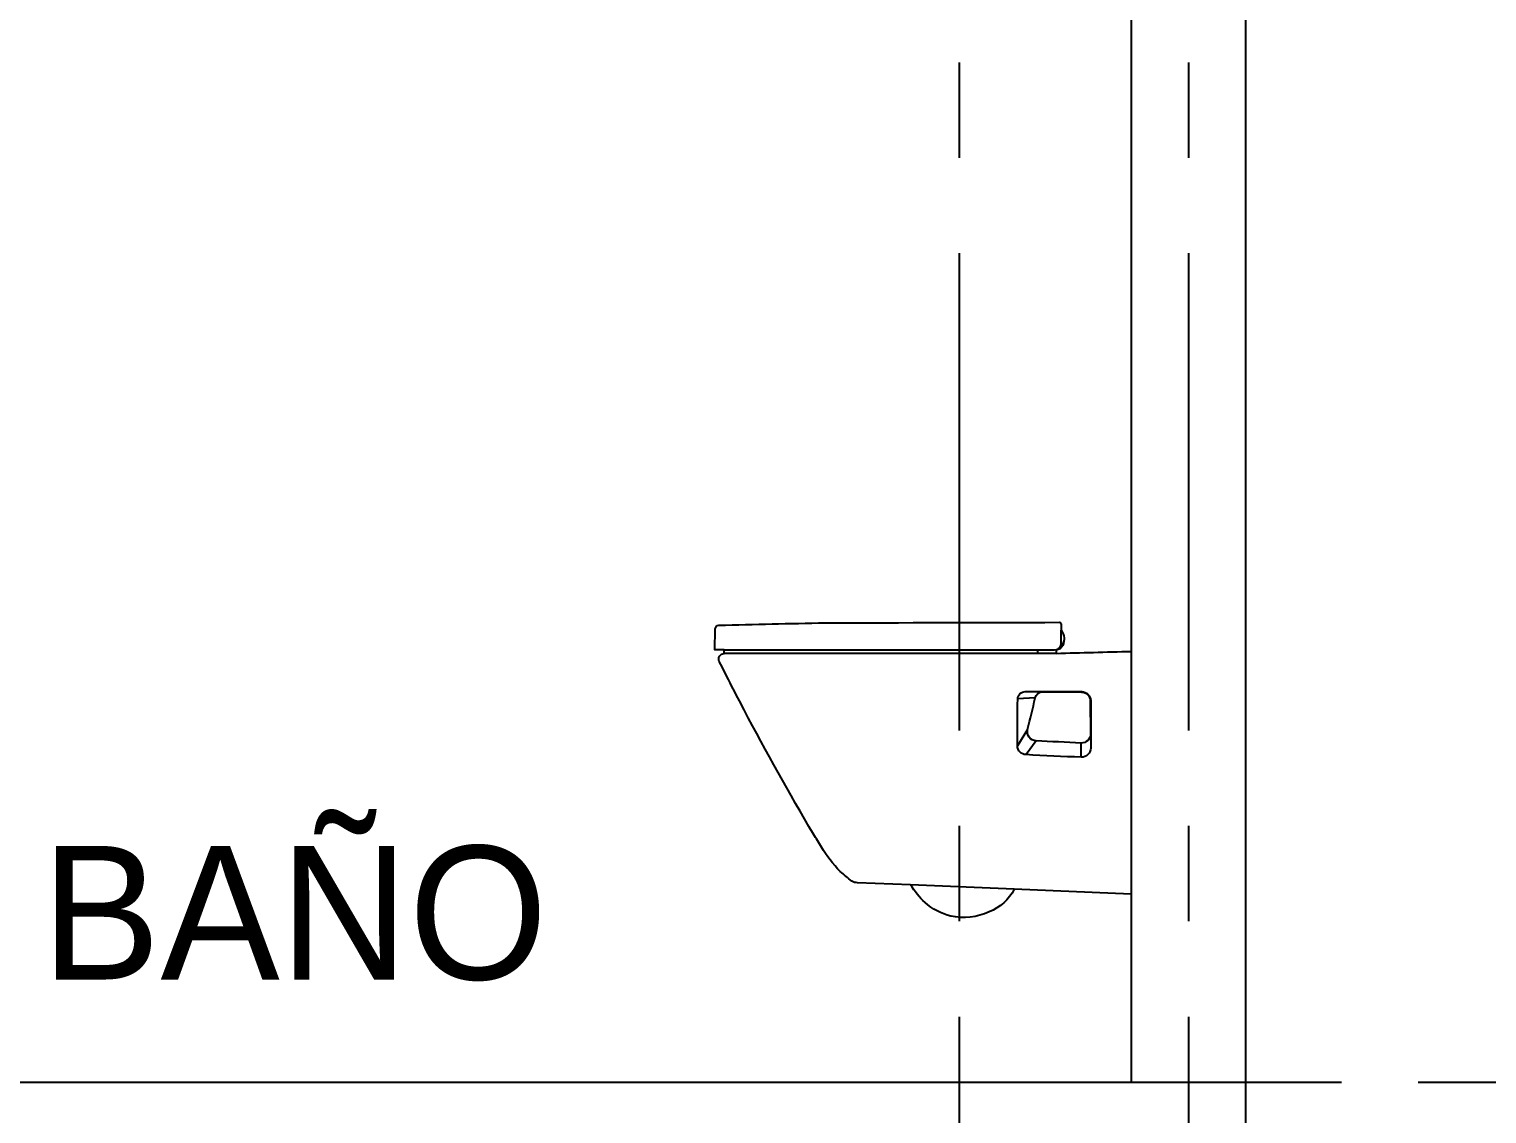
# Model space of a CAD drawing. Header units: metres. Extents: x -58 to 722, y -1100 to 345.
# Drawn here: x 208.936 to 210.845, y -483.386 to -481.965 of the extents above; entities that cross this region are included whole.
import ezdxf

# ---------------------------------------------------------------- set-up
doc = ezdxf.new("R2010")
doc.units = ezdxf.units.M
doc.header["$MEASUREMENT"] = 0
for name, pattern in [('CENTER2', [1.125, 0.75, -0.125, 0.125, -0.125]), ('CENTERX2', [4, 2.5, -0.5, 0.5, -0.5]), ('HIDDEN2', [0.1875, 0.125, -0.0625])]:
    doc.linetypes.add(name, pattern=pattern)
for name, color, linetype in [('A-MOBILIARIO SANITARIO', 124, 'Continuous'), ('FSR_ARQ_007PROYECCIONES', 200, 'HIDDEN2'), ('FSR_ARQ_010MUROBAJO', 33, 'Continuous'), ('FSR_ARQ_014TEXTOS', 142, 'Continuous'), ('FSR_ARQ_016EJES', 135, 'CENTER2'), ('LOSA', 1, 'Continuous')]:
    doc.layers.add(name, color=color, linetype=linetype)
doc.styles.add('ESPACIOS', font='GOTHIC.TTF')

msp = doc.modelspace()

# ---------------------------------------------------------------- linework, layer by layer
at = {"layer": 'A-MOBILIARIO SANITARIO', "lineweight": -2}
for p, q in [((209.846, -482.7832), (209.846, -482.7782)), ((209.846, -482.7782), (210.2789, -482.7782, 0)), ((210.2808, -482.7829), (209.846, -482.7832)), ((210.2534, -482.841), (210.2305, -482.8426)), ((210.2405, -482.833), (210.2631, -482.8331)), ((210.3144, -482.833), (210.314, -482.8335)), ((210.3261, -482.8448), (210.3256, -482.845)), ((210.2435, -482.8827), (210.2301, -482.9039)), ((210.2546, -482.8975), (210.2415, -482.9155)), ((210.3138, -482.9188), (210.3135, -482.9003)), ((210.326, -482.8884), (210.3262, -482.907)), ((210.2261, -483.0918), (210.0903, -483.0861))]:
    msp.add_line(p, q, dxfattribs=at)
for points in [[(210.379, -483.0982), (210.2261, -483.0918, -0.182309), (210.193, -483.1214, -0.166261), (210.1429, -483.127, -0.123714), (210.1092, -483.1092, -0.072369), (210.0903, -483.0861), (210.0207, -483.0832, -0.156788), (210.0134, -483.0813, -0.011791), (209.9982, -483.0685, -0.058902), (209.9735, -483.0367, -0.007634), (209.9631, -483.0195, -0.012786), (209.8723, -482.857, -0.00531), (209.8397, -482.7933, -0.557375), (209.846, -482.7832), (209.846, -482.7782), (209.834, -482.7782), (209.8343, -482.751, -0.402286), (209.8391, -482.7461, -0.002578), (209.9784, -482.7429, -0.000102), (210.2853, -482.7422, -0.406831), (210.2873, -482.7442, -0.006303), (210.2873, -482.7514, 0.006303), (210.2873, -482.7525, -0.162552), (210.2912, -482.7626, -0.072057), (210.2911, -482.7669, -0.218447), (210.286, -482.7767, -0.129561), (210.2808, -482.7786), (210.2808, -482.7829, -0.000669), (210.379, -482.7802), (210.379, -483.0982)], [(210.3138, -482.9188, -0.007341), (210.2415, -482.9155, -0.40367), (210.2301, -482.9039, -0.004557), (210.2305, -482.8426, -0.418185), (210.2405, -482.833, -0.007771), (210.3144, -482.833, -0.404813), (210.3261, -482.8448, -0.008416), (210.3262, -482.907, -0.419342), (210.3138, -482.9188)], [(210.326, -482.8884), (210.326, -482.8884, -0.425795), (210.3135, -482.9003, -0.00014), (210.2546, -482.8975, -0.468232), (210.2435, -482.8827, 0.009865), (210.2534, -482.841, -0.354802), (210.2631, -482.8331, -0.007332), (210.314, -482.8335, -0.404141), (210.3256, -482.845)]]:
    msp.add_lwpolyline(points, format="xyb", close=True, dxfattribs=at)
for points in [[(210.2789, -482.7782, 0.358075), (210.2911, -482.7669)], [(210.2835, -482.777, 0.255195), (210.2874, -482.7704), (210.2873, -482.7525)]]:
    msp.add_lwpolyline(points, format="xyb", dxfattribs=at)
msp.add_lwpolyline([(210.2563, -482.7782), (210.2563, -482.7829)], dxfattribs=at)
at = {"layer": 'FSR_ARQ_007PROYECCIONES', "ltscale": 1.5}
msp.add_line((193.7923, -483.3446), (216.1629, -483.3446), dxfattribs=at)
at = {"layer": 'FSR_ARQ_010MUROBAJO', "ltscale": 0.005}
for p, q in [((210.379, -480.7946), (210.379, -483.3446)), ((210.529, -480.7946), (210.529, -483.3446))]:
    msp.add_line(p, q, dxfattribs=at)
at = {"layer": 'FSR_ARQ_016EJES', "linetype": 'CENTERX2', "ltscale": 0.25}
for p, q in [((210.154, -475.2588), (210.154, -489.2593)), ((210.454, -475.2588), (210.454, -489.2593))]:
    msp.add_line(p, q, dxfattribs=at)
at = {"layer": 'LOSA', "ltscale": 0.005}
for p, q in [((208.429, -483.3446), (210.529, -483.3446)), ((210.529, -483.3446), (210.529, -483.4446))]:
    msp.add_line(p, q, dxfattribs=at)

# ---------------------------------------------------------------- texts
at = {"layer": 'FSR_ARQ_014TEXTOS', "insert": (208.9518, -483.2125), "char_height": 0.175, "attachment_point": 7, "style": 'ESPACIOS'}
msp.add_mtext_dynamic_manual_height_columns('BAÑO', width=2.223893, gutter_width=0.525, heights=[0], dxfattribs=at)

doc.saveas('drawing.dxf')
